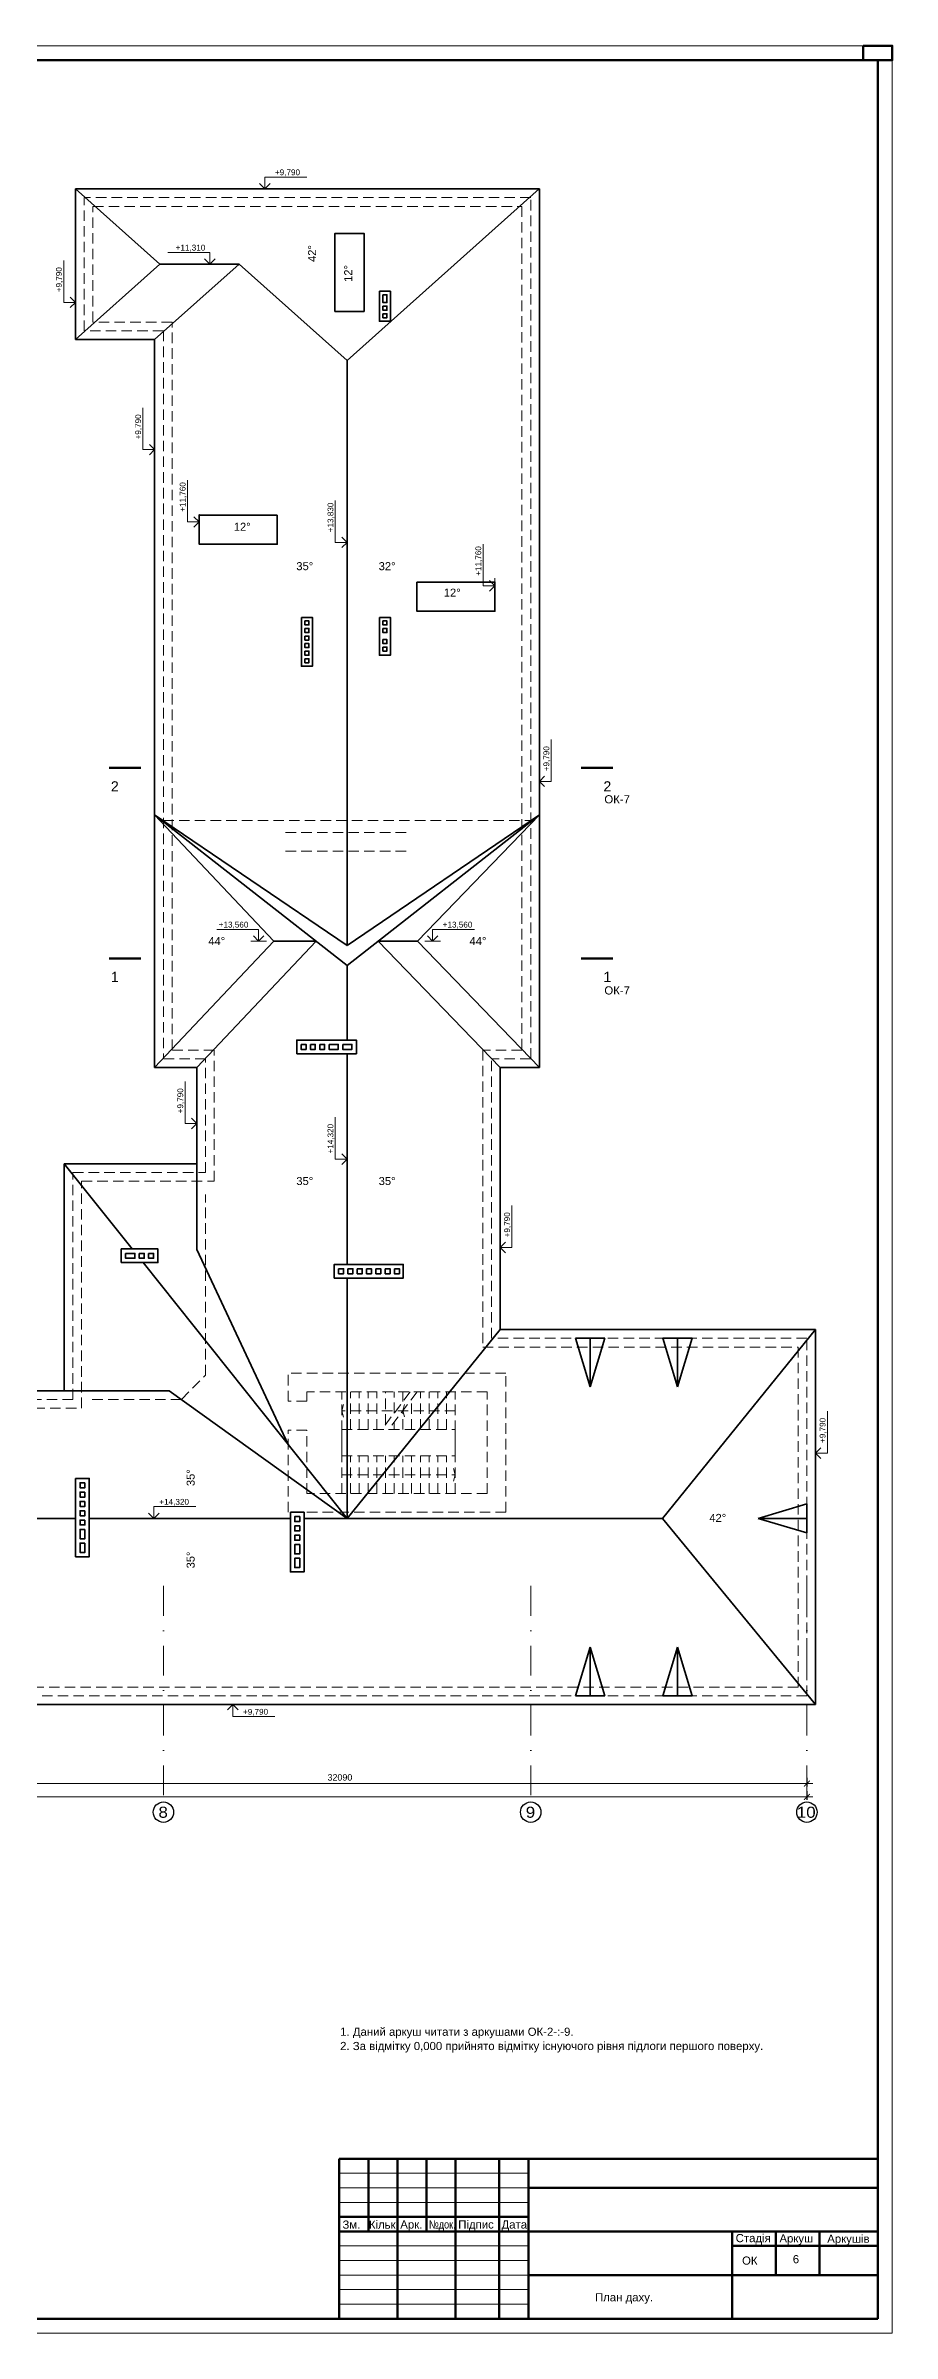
# Model space of a CAD drawing. Header units: millimetres. Extents: x 752233 to 2620908, y -654617 to -58944.
# Drawn here: x 1452254 to 1481337, y -270795 to -192165 of the extents above; entities that cross this region are included whole.
import ezdxf
from ezdxf.enums import TextEntityAlignment as Align

# ---------------------------------------------------------------- set-up
doc = ezdxf.new("R2010")
doc.units = ezdxf.units.MM
doc.header["$LTSCALE"] = 90
doc.linetypes.add('DASHDOT', pattern=[25.4, 12.7, -6.35, 0, -6.35])
doc.linetypes.add('K5LT_DASHED_REINFORCED', pattern=[6, 4, -2])
doc.layers.get('0').update_dxf_attribs({"lineweight": 15})
doc.layers.get('DefPoints').update_dxf_attribs({"color": 255, "lineweight": 9})
doc.styles.add('ar40', font='ar.shx', dxfattribs={"width": 0.8})
doc.styles.add('style2', font='ARIAL.TTF')
doc.dimstyles.new('ARKO_TICK_EXTLINES', dxfattribs={"dimscale": 100, "dimtxt": 2.2, "dimasz": 2, "dimexe": 1, "dimexo": 1, "dimgap": 1, "dimtad": 1, "dimdec": 0, "dimzin": 0, "dimtxsty": 'style2', "dimblk": 'ARCHTICK', "dimcen": 2, "dimdle": 2, "dimclrd": 5, "dimadec": 0, "dimazin": 0, "dimtfac": 1, "dimtdec": 0, "dimtix": 1, "dimtmove": 0, "dimatfit": 0, "dimfxl": 0, "dimtolj": 1, "dimtzin": 0, "dimlwd": 20, "dimarcsym": 0})

# ---------------------------------------------------------------- blocks, each defined once
blk = doc.blocks.new('_ArchTick')
at = {"color": 0, "linetype": 'ByBlock', "const_width": 0.15}
blk.add_lwpolyline([(-0.5, -0.5), (0.5, 0.5)], dxfattribs=at)
blk = doc.blocks.new('*D69')
at = {"color": 5, "lineweight": 20}
blk.add_line((1401045, -252361), (1478605, -252361), dxfattribs=at)
at = {"color": 0, "lineweight": -2}
for p, q in [((1401245, -252161), (1401245, -252461)), ((1478405, -252161), (1478405, -252461))]:
    blk.add_line(p, q, dxfattribs=at)
at = {"layer": 'DefPoints', "color": 0, "lineweight": 15}
for p in [(1401245, -249223), (1478405, -249223), (1478405, -252361)]:
    blk.add_point(p, dxfattribs=at)
at = {"color": 5, "lineweight": 20, "xscale": 200, "yscale": 200, "zscale": 200, "rotation": 180}
blk.add_blockref('_ArchTick', (1401245, -252361), dxfattribs=at)
at = {"color": 5, "lineweight": 20, "xscale": 200, "yscale": 200, "zscale": 200}
blk.add_blockref('_ArchTick', (1478405, -252361), dxfattribs=at)
at = {"color": 0, "lineweight": 15, "insert": (1439825, -252149), "char_height": 220, "attachment_point": 5, "style": 'style2'}
blk.add_mtext('\\A1;77160', dxfattribs=at)
blk = doc.blocks.new('*D70')
at = {"color": 5, "lineweight": 20}
blk.add_line((1478605, -251901), (1446115, -251901), dxfattribs=at)
at = {"color": 0, "lineweight": -2}
for p, q in [((1446315, -251701), (1446315, -252001)), ((1478405, -251701), (1478405, -252001))]:
    blk.add_line(p, q, dxfattribs=at)
at = {"layer": 'DefPoints', "color": 0, "lineweight": 15}
for p in [(1446315, -251578), (1478405, -251578), (1446315, -251901)]:
    blk.add_point(p, dxfattribs=at)
at = {"color": 5, "lineweight": 20, "xscale": 200, "yscale": 200, "zscale": 200, "rotation": 180}
blk.add_blockref('_ArchTick', (1446315, -251901), dxfattribs=at)
at = {"color": 5, "lineweight": 20, "xscale": 200, "yscale": 200, "zscale": 200}
blk.add_blockref('_ArchTick', (1478405, -251901), dxfattribs=at)
at = {"color": 0, "lineweight": 15, "insert": (1462360, -251689), "char_height": 220, "attachment_point": 5, "style": 'style2'}
blk.add_mtext('\\A1;32090', dxfattribs=at)
blk = doc.blocks.new('otmet_tl')
at = {"color": 0, "linetype": 'ByBlock'}
for p, q in [((-16, 4.5), (0, 4.5)), ((-3, 0), (3, 0)), ((0, 0), (-2, 2)), ((0, 0), (0, 4.5)), ((2, 2), (0, 0))]:
    blk.add_line(p, q, dxfattribs=at)
at = {"color": 0, "linetype": 'ByBlock', "style": 'ar40', "width": 0.9}
blk.add_attdef('OTM', (-12.9, 5.7), '', height=2, dxfattribs=at)

msp = doc.modelspace()

# ---------------------------------------------------------------- linework, layer by layer
at = {"color": 250, "linetype": 'ByBlock', "ltscale": 4}
for p, q in [((1481337.4, -192165.3), (1394982, -192165.3)), ((1481337.4, -270794.7), (1481337.4, -192165.3)), ((1394982, -270794.7), (1481337.4, -270794.7))]:
    msp.add_line(p, q, dxfattribs=at)
at = {"color": 7, "lineweight": 50}
for p, q in [((1396982, -192665.3), (1480837.4, -192665.3)), ((1480837.4, -270294.7), (1480837.4, -192665.3)), ((1480837.4, -264794.7), (1462337.4, -264794.7)), ((1462337.4, -264794.7), (1480837.4, -264794.7)), ((1462337.4, -264794.7), (1462337.4, -270294.7)), ((1480837.4, -264794.7), (1462337.4, -264794.7)), ((1462337.4, -264794.7), (1462337.4, -270294.7)), ((1463337.4, -264794.7), (1463337.4, -267294.7)), ((1464337.4, -264794.7), (1464337.4, -270294.7)), ((1465337.4, -264794.7), (1465337.4, -267294.7)), ((1466337.4, -264794.7), (1466337.4, -270294.7)), ((1467837.4, -264794.7), (1467837.4, -270294.7)), ((1468837.4, -264794.7), (1468837.4, -270294.7)), ((1468837.4, -265794.7), (1480837.4, -265794.7)), ((1462337.4, -266794.7), (1468837.4, -266794.7)), ((1462337.4, -267294.7), (1480837.4, -267294.7)), ((1475837.4, -267294.7), (1475837.4, -270294.7)), ((1477337.4, -267294.7), (1477337.4, -268794.7)), ((1478837.4, -267294.7), (1478837.4, -268794.7)), ((1475837.4, -267794.7), (1480837.4, -267794.7)), ((1468837.4, -268794.7), (1480837.4, -268794.7)), ((1395782, -270294.7), (1480837.4, -270294.7))]:
    msp.add_line(p, q, dxfattribs=at)
at = {"color": 250, "lineweight": 35}
for p, q in [((1469215.4, -197085.1), (1453275.4, -197085.1)), ((1453275.4, -202265.1), (1453275.4, -197085.1)), ((1453275.4, -197085.1), (1456175.6, -199675.1)), ((1469212, -197085.1), (1462605.4, -202985.1)), ((1469215.4, -227285.1), (1469215.4, -197085.1)), ((1453275.4, -202265.1), (1456175.6, -199675.1)), ((1455995.4, -202265.1), (1458895.6, -199675.1)), ((1456175.6, -199675.1), (1458899, -199675.1)), ((1458899, -199675.1), (1462605.4, -202985.1)), ((1455995.4, -202265.1), (1453275.4, -202265.1)), ((1455995.4, -202265.1), (1455995.4, -227285.1)), ((1462605.4, -202985.1), (1462605.4, -223091.9)), ((1462605.4, -223778.9), (1455995.4, -218605.1)), ((1455995.4, -218605.1), (1462605.4, -223091.9)), ((1460090.2, -222945.1), (1455995.4, -218605.1)), ((1462605.4, -223778.9), (1469215.4, -218605.1)), ((1469215.4, -218605.1), (1462605.4, -223091.9)), ((1465020.6, -222945.1), (1469215.4, -218605.1)), ((1460090.2, -222945.1), (1455995.4, -227285.1)), ((1461540.2, -222945.1), (1457445.4, -227285.1)), ((1461540.2, -222945.1), (1460090.2, -222945.1)), ((1465020.6, -222945.1), (1463670.6, -222945.1)), ((1463670.6, -222945.1), (1467865.4, -227285.1)), ((1465020.6, -222945.1), (1469215.4, -227285.1)), ((1462605.4, -223778.9), (1462605.4, -226345.1)), ((1462605.4, -226815.1), (1462605.4, -234055.1)), ((1457445.4, -227285.1), (1455995.4, -227285.1)), ((1457445.4, -230595.1), (1457445.4, -227285.1)), ((1467865.4, -236295.1), (1467865.4, -227285.1)), ((1469215.4, -227285.1), (1467865.4, -227285.1)), ((1452885.4, -238395.1), (1452885.4, -230595.1)), ((1452885.4, -230595.1), (1457445.4, -230595.1)), ((1452885.4, -230595.1), (1455221.3, -233524.7)), ((1457445.4, -230595.1), (1457445.4, -233538.2)), ((1455596.1, -233994.7), (1462605.4, -242785.1)), ((1457445.4, -233538.2), (1460580.5, -240245.7)), ((1462605.4, -234525.1), (1462605.4, -242785.1)), ((1462605.4, -242785.1), (1467865.4, -236295.1)), ((1478705.4, -236295.1), (1467865.4, -236295.1)), ((1471459.5, -236595.1), (1470459.5, -236595.1)), ((1470959.5, -238266.9), (1470459.5, -236595.1)), ((1470959.5, -238266.9), (1470959.5, -236595.1)), ((1470959.5, -238266.9), (1471459.5, -236595.1)), ((1473445.4, -242785.1), (1478705.4, -236295.1)), ((1474459.5, -236595.1), (1473459.5, -236595.1)), ((1473959.5, -238266.9), (1473459.5, -236595.1)), ((1473959.5, -238266.9), (1473959.5, -236595.1)), ((1473959.5, -238266.9), (1474459.5, -236595.1)), ((1478705.4, -249185.1), (1478705.4, -236295.1)), ((1452885.4, -238395.1), (1447605.4, -238395.1)), ((1452885.4, -238395.1), (1456495, -238395.1)), ((1462605.4, -242785.1), (1456495, -238395.1)), ((1453280.2, -242785.1), (1451275.4, -242785.1)), ((1460659.9, -242785.1), (1453750.2, -242785.1)), ((1473445.4, -242785.1), (1461129.9, -242785.1)), ((1473445.4, -242785.1), (1478705.4, -249185.1)), ((1476733.6, -242785.1), (1478405.4, -242285.1)), ((1476733.6, -242785.1), (1478405.4, -242785.1)), ((1476733.6, -242785.1), (1478405.4, -243285.1)), ((1478405.4, -242285.1), (1478405.4, -243285.1)), ((1470959.5, -247213.4), (1470459.5, -248885.1)), ((1470959.5, -247213.4), (1470959.5, -248885.1)), ((1470959.5, -247213.4), (1471459.5, -248885.1)), ((1473959.5, -247213.4), (1473459.5, -248885.1)), ((1473959.5, -247213.4), (1473959.5, -248885.1)), ((1473959.5, -247213.4), (1474459.5, -248885.1)), ((1478705.4, -249185.1), (1446015.4, -249185.1)), ((1471459.5, -248885.1), (1470459.5, -248885.1)), ((1474459.5, -248885.1), (1473459.5, -248885.1))]:
    msp.add_line(p, q, dxfattribs=at)
at = {"color": 250, "linetype": 'K5LT_DASHED_REINFORCED', "lineweight": 15}
for p, q in [((1468915.4, -197385.1), (1453575.4, -197385.1)), ((1453575.4, -201965.1), (1453575.4, -197385.1)), ((1468915.4, -226985.1), (1468915.4, -197385.1)), ((1456295.4, -201965.1), (1453575.4, -201965.1)), ((1456295.4, -201965.1), (1456295.4, -226985.1)), ((1456295.4, -218790.8), (1468915.4, -218790.8)), ((1464634.1, -219205.1), (1460494.1, -219205.1)), ((1464634.1, -219845.1), (1460494.1, -219845.1)), ((1457745.4, -226985.1), (1456295.4, -226985.1)), ((1457745.4, -230895.1), (1457745.4, -226985.1)), ((1467565.4, -236595.1), (1467565.4, -226985.1)), ((1468915.4, -226985.1), (1467565.4, -226985.1)), ((1453185.4, -238695.1), (1453185.4, -230895.1)), ((1453185.4, -230895.1), (1457745.4, -230895.1)), ((1457745.4, -237862.3), (1457745.4, -231656.6)), ((1478405.4, -236595.1), (1467565.4, -236595.1)), ((1478405.4, -248885.1), (1478405.4, -236595.1)), ((1456912.6, -238695.1), (1457745.4, -237862.3)), ((1460585.4, -238755.1), (1460585.4, -237795.1)), ((1468065.4, -237795.1), (1460585.4, -237795.1)), ((1468065.4, -242575.1), (1468065.4, -237795.1)), ((1453185.4, -238695.1), (1447305.4, -238695.1)), ((1456912.6, -238695.1), (1453825.4, -238695.1)), ((1461225.4, -238755.1), (1460585.4, -238755.1)), ((1461225.4, -238755.1), (1461225.4, -238435.1)), ((1467425.4, -238435.1), (1461225.4, -238435.1)), ((1462425.4, -241935.1), (1462425.4, -238435.1)), ((1462425.4, -239085.1), (1462483.2, -238869.4)), ((1462725.4, -239735.1), (1462725.4, -238435.1)), ((1463025.4, -239735.1), (1463025.4, -238435.1)), ((1463325.4, -239735.1), (1463325.4, -238435.1)), ((1463625.4, -239735.1), (1463625.4, -238435.1)), ((1464775.6, -238435.1), (1463797.6, -239735.1)), ((1463925.4, -239565.3), (1463925.4, -238435.1)), ((1465011.6, -238435.1), (1464033.6, -239735.1)), ((1464225.4, -239166.5), (1464225.4, -238435.1)), ((1464525.4, -238767.7), (1464525.4, -238435.1)), ((1464525.4, -239081.4), (1464583.2, -238865.7)), ((1464825.4, -239735.1), (1464825.4, -238682.6)), ((1465125.4, -239735.1), (1465125.4, -238435.1)), ((1465425.4, -239735.1), (1465425.4, -238435.1)), ((1465725.4, -239735.1), (1465725.4, -238435.1)), ((1466025.4, -239735.1), (1466025.4, -238435.1)), ((1466325.4, -241935.1), (1466325.4, -238435.1)), ((1467425.4, -241935.1), (1467425.4, -238435.1)), ((1461225.4, -239755.1), (1460585.4, -239755.1)), ((1460585.4, -242575.1), (1460585.4, -239755.1)), ((1461225.4, -239755.1), (1460585.4, -239755.1)), ((1461225.4, -241935.1), (1461225.4, -239755.1)), ((1466325.4, -239085.1), (1462425.4, -239085.1)), ((1462425.4, -239085.1), (1462483.2, -239300.8)), ((1462425.4, -239735.1), (1466325.4, -239735.1)), ((1462425.4, -239735.1), (1462425.4, -240635.1)), ((1464225.4, -239735.1), (1464225.4, -239480.2)), ((1464525.4, -239735.1), (1464525.4, -239081.4)), ((1464525.4, -239081.4), (1464583.2, -239297.1)), ((1466325.4, -239735.1), (1466325.4, -240635.1)), ((1462425.4, -240635.1), (1466325.4, -240635.1)), ((1462425.4, -241285.1), (1466325.4, -241285.1)), ((1462725.4, -241935.1), (1462725.4, -240635.1)), ((1463025.4, -241935.1), (1463025.4, -240635.1)), ((1463325.4, -241935.1), (1463325.4, -240635.1)), ((1463625.4, -241935.1), (1463625.4, -240635.1)), ((1463925.4, -241935.1), (1463925.4, -240635.1)), ((1464225.4, -241935.1), (1464225.4, -240635.1)), ((1464525.4, -241935.1), (1464525.4, -240635.1)), ((1464825.4, -241935.1), (1464825.4, -240635.1)), ((1465125.4, -241935.1), (1465125.4, -240635.1)), ((1465425.4, -241935.1), (1465425.4, -240635.1)), ((1465725.4, -241935.1), (1465725.4, -240635.1)), ((1466025.4, -241935.1), (1466025.4, -240635.1)), ((1466325.4, -241285.1), (1466267.6, -241069.4)), ((1466325.4, -241285.1), (1466267.6, -241500.8)), ((1467425.4, -241935.1), (1461225.4, -241935.1)), ((1468065.4, -242575.1), (1460585.4, -242575.1)), ((1478405.4, -248885.1), (1446315.4, -248885.1))]:
    msp.add_line(p, q, dxfattribs=at)
at = {"color": 1, "linetype": 'DASHDOT', "ltscale": 0.9}
for p, q in [((1456295.4, -245103.3), (1456295.4, -252533.6)), ((1468915.4, -245103.3), (1468915.4, -252533.6)), ((1478405.4, -245103.3), (1478405.4, -252533.6))]:
    msp.add_line(p, q, dxfattribs=at)
at = {"color": 0}
for p, q in [((1462337.4, -265294.7), (1468837.4, -265294.7)), ((1462337.4, -265794.7), (1468837.4, -265794.7)), ((1462337.4, -266294.7), (1468837.4, -266294.7)), ((1462337.4, -267794.7), (1468837.4, -267794.7)), ((1462337.4, -268294.7), (1468837.4, -268294.7)), ((1462337.4, -268794.7), (1468837.4, -268794.7)), ((1462337.4, -269294.7), (1468837.4, -269294.7))]:
    msp.add_line(p, q, dxfattribs=at)
at = {"color": 7, "linetype": 'Continuous'}
msp.add_line((1462337.4, -269794.7), (1468837.4, -269794.7), dxfattribs=at)
at = {"color": 7, "lineweight": 50}
msp.add_lwpolyline([(1480337.4, -192165.3), (1481337.4, -192165.3), (1481337.4, -192665.3), (1480337.4, -192665.3), (1480337.4, -192165.3)], dxfattribs=at)
at = {"color": 250, "linetype": 'K5LT_DASHED_REINFORCED', "lineweight": 15}
msp.add_lwpolyline([(1447005.4, -238995.1), (1453485.4, -238995.1), (1453485.4, -231195.1), (1458045.4, -231195.1), (1458045.4, -226685.1), (1456595.4, -226685.1), (1456595.4, -201665.1), (1453875.4, -201665.1), (1453875.4, -197685.1), (1468615.4, -197685.1), (1468615.4, -226685.1), (1467265.4, -226685.1), (1467265.4, -236895.1), (1478105.4, -236895.1), (1478105.4, -248585.1), (1446615.4, -248585.1)], dxfattribs=at)
at = {"color": 7, "ltscale": 0.9}
for points in [[(1461606.4, -198726.7, 0, 100, 0), (1461606.4, -199126.7, 0, 0, 0), (1461606.4, -199726.7, 0, 0, 0)], [(1462847.2, -199410.9, 0, 100, 0), (1462847.2, -199810.9, 0, 0, 0), (1462847.2, -200410.9, 0, 0, 0)], [(1458438.6, -208903.1, 0, 100, 0), (1458838.6, -208903.1, 0, 0, 0), (1459438.6, -208903.1, 0, 0, 0)], [(1460562, -210257.3, 0, 100, 0), (1460962, -210257.3, 0, 0, 0), (1461562, -210257.3, 0, 0, 0)], [(1464563.8, -210257.3, 0, 100, 0), (1464163.8, -210257.3, 0, 0, 0), (1463563.8, -210257.3, 0, 0, 0)], [(1466801.2, -211166.9, 0, 100, 0), (1466401.2, -211166.9, 0, 0, 0), (1465801.2, -211166.9, 0, 0, 0)], [(1457537.8, -223144, 0, 100, 0), (1457937.8, -223144, 0, 0, 0), (1458537.8, -223144, 0, 0, 0)], [(1467673, -223144, 0, 100, 0), (1467273, -223144, 0, 0, 0), (1466673, -223144, 0, 0, 0)], [(1460562, -231391.9, 0, 100, 0), (1460962, -231391.9, 0, 0, 0), (1461562, -231391.9, 0, 0, 0)], [(1464563.8, -231391.9, 0, 100, 0), (1464163.8, -231391.9, 0, 0, 0), (1463563.8, -231391.9, 0, 0, 0)], [(1457433.8, -240803.6, 0, 100, 0), (1457433.8, -241203.6, 0, 0, 0), (1457433.8, -241803.6, 0, 0, 0)], [(1475913.3, -242971, 0, 100, 0), (1475513.3, -242971, 0, 0, 0), (1474913.3, -242971, 0, 0, 0)], [(1457433.8, -244805.3, 0, 100, 0), (1457433.8, -244405.3, 0, 0, 0), (1457433.8, -243805.3, 0, 0, 0)]]:
    msp.add_lwpolyline(points, format="xyseb", dxfattribs=at)
at = {"color": 250, "lineweight": 35}
for points in [[(1462189.9, -201296.9), (1463189.9, -201296.9), (1463189.9, -198616.1), (1462189.9, -198616.1)], [(1463715.4, -200605.1), (1464095.4, -200605.1), (1464095.4, -201635.1), (1463715.4, -201635.1)], [(1463835.4, -200725.1), (1463975.4, -200725.1), (1463975.4, -200995.1), (1463835.4, -200995.1)], [(1463835.4, -201115.1), (1463975.4, -201115.1), (1463975.4, -201255.1), (1463835.4, -201255.1)], [(1463835.4, -201375.1), (1463975.4, -201375.1), (1463975.4, -201515.1), (1463835.4, -201515.1)], [(1460207.2, -208302.6), (1460207.2, -209302.6), (1457526.3, -209302.6), (1457526.3, -208302.6)], [(1465003.6, -210600.9), (1465003.6, -211600.9), (1467684.5, -211600.9), (1467684.5, -210600.9)], [(1461035.4, -211815.1), (1461415.4, -211815.1), (1461415.4, -213495.1), (1461035.4, -213495.1)], [(1461155.4, -211935.1), (1461295.4, -211935.1), (1461295.4, -212075.1), (1461155.4, -212075.1)], [(1461155.4, -212195.1), (1461295.4, -212195.1), (1461295.4, -212335.1), (1461155.4, -212335.1)], [(1463715.4, -211815.1), (1464095.4, -211815.1), (1464095.4, -213115.1), (1463715.4, -213115.1)], [(1463835.4, -211935.1), (1463975.4, -211935.1), (1463975.4, -212075.1), (1463835.4, -212075.1)], [(1463835.4, -212195.1), (1463975.4, -212195.1), (1463975.4, -212335.1), (1463835.4, -212335.1)], [(1461155.4, -212455.1), (1461295.4, -212455.1), (1461295.4, -212595.1), (1461155.4, -212595.1)], [(1461155.4, -212715.1), (1461295.4, -212715.1), (1461295.4, -212855.1), (1461155.4, -212855.1)], [(1461155.4, -212975.1), (1461295.4, -212975.1), (1461295.4, -213115.1), (1461155.4, -213115.1)], [(1463835.4, -212575.1), (1463975.4, -212575.1), (1463975.4, -212715.1), (1463835.4, -212715.1)], [(1463835.4, -212835.1), (1463975.4, -212835.1), (1463975.4, -212975.1), (1463835.4, -212975.1)], [(1461155.4, -213235.1), (1461295.4, -213235.1), (1461295.4, -213375.1), (1461155.4, -213375.1)], [(1460875.4, -226815.1), (1462925.4, -226815.1), (1462925.4, -226345.1), (1460875.4, -226345.1)], [(1461025.4, -226495.1), (1461195.4, -226495.1), (1461195.4, -226665.1), (1461025.4, -226665.1)], [(1461345.4, -226495.1), (1461515.4, -226495.1), (1461515.4, -226665.1), (1461345.4, -226665.1)], [(1461665.4, -226495.1), (1461835.4, -226495.1), (1461835.4, -226665.1), (1461665.4, -226665.1)], [(1461985.4, -226495.1), (1462305.4, -226495.1), (1462305.4, -226665.1), (1461985.4, -226665.1)], [(1462455.4, -226495.1), (1462775.4, -226495.1), (1462775.4, -226665.1), (1462455.4, -226665.1)], [(1454847.3, -233994.7), (1456107.3, -233994.7), (1456107.3, -233524.7), (1454847.3, -233524.7)], [(1454997.3, -233674.7), (1455317.3, -233674.7), (1455317.3, -233844.7), (1454997.3, -233844.7)], [(1455467.3, -233674.7), (1455637.3, -233674.7), (1455637.3, -233844.7), (1455467.3, -233844.7)], [(1455787.3, -233674.7), (1455957.3, -233674.7), (1455957.3, -233844.7), (1455787.3, -233844.7)], [(1462165.4, -234525.1), (1464535.4, -234525.1), (1464535.4, -234055.1), (1462165.4, -234055.1)], [(1462315.4, -234205.1), (1462485.4, -234205.1), (1462485.4, -234375.1), (1462315.4, -234375.1)], [(1462635.4, -234205.1), (1462805.4, -234205.1), (1462805.4, -234375.1), (1462635.4, -234375.1)], [(1462955.4, -234205.1), (1463125.4, -234205.1), (1463125.4, -234375.1), (1462955.4, -234375.1)], [(1463275.4, -234205.1), (1463445.4, -234205.1), (1463445.4, -234375.1), (1463275.4, -234375.1)], [(1463595.4, -234205.1), (1463765.4, -234205.1), (1463765.4, -234375.1), (1463595.4, -234375.1)], [(1463915.4, -234205.1), (1464085.4, -234205.1), (1464085.4, -234375.1), (1463915.4, -234375.1)], [(1464235.4, -234205.1), (1464405.4, -234205.1), (1464405.4, -234375.1), (1464235.4, -234375.1)], [(1453280.2, -241412.3), (1453280.2, -244102.3), (1453750.2, -244102.3), (1453750.2, -241412.3)], [(1453600.2, -241562.3), (1453600.2, -241732.3), (1453430.2, -241732.3), (1453430.2, -241562.3)], [(1453600.2, -241882.3), (1453600.2, -242052.3), (1453430.2, -242052.3), (1453430.2, -241882.3)], [(1453600.2, -242202.3), (1453600.2, -242372.3), (1453430.2, -242372.3), (1453430.2, -242202.3)], [(1453600.2, -242522.3), (1453600.2, -242692.3), (1453430.2, -242692.3), (1453430.2, -242522.3)], [(1453600.2, -242842.3), (1453600.2, -243012.3), (1453430.2, -243012.3), (1453430.2, -242842.3)], [(1460659.9, -242575.1), (1460659.9, -244625.1), (1461129.9, -244625.1), (1461129.9, -242575.1)], [(1460979.9, -242725.1), (1460979.9, -242895.1), (1460809.9, -242895.1), (1460809.9, -242725.1)], [(1453600.2, -243162.3), (1453600.2, -243482.3), (1453430.2, -243482.3), (1453430.2, -243162.3)], [(1453600.2, -243632.3), (1453600.2, -243952.3), (1453430.2, -243952.3), (1453430.2, -243632.3)], [(1460979.9, -243045.1), (1460979.9, -243215.1), (1460809.9, -243215.1), (1460809.9, -243045.1)], [(1460979.9, -243365.1), (1460979.9, -243535.1), (1460809.9, -243535.1), (1460809.9, -243365.1)], [(1460979.9, -243685.1), (1460979.9, -244005.1), (1460809.9, -244005.1), (1460809.9, -243685.1)], [(1460979.9, -244155.1), (1460979.9, -244475.1), (1460809.9, -244475.1), (1460809.9, -244155.1)]]:
    msp.add_lwpolyline(points, close=True, dxfattribs=at)
at = {"color": 0, "ltscale": 0.9, "const_width": 80}
for points in [[(1454430.8, -216983.2), (1455530.8, -216983.2)], [(1471743.5, -216983.2), (1470643.5, -216983.2)], [(1454430.8, -223534.1), (1455530.8, -223534.1)], [(1471743.5, -223534.1), (1470643.5, -223534.1)]]:
    msp.add_lwpolyline(points, dxfattribs=at)
at = {"color": 0, "ltscale": 0.9}
for points in [[(1454839.7, -216983.2, 0, 100, 0), (1454839.7, -217383.2, 0, 0, 0), (1454839.7, -217983.2, 0, 0, 0)], [(1471334.5, -216983.2, 0, 100, 0), (1471334.5, -217383.2, 0, 0, 0), (1471334.5, -217983.2, 0, 0, 0)], [(1454839.7, -223534.1, 0, 100, 0), (1454839.7, -223934.1, 0, 0, 0), (1454839.7, -224534.1, 0, 0, 0)], [(1471334.5, -223534.1, 0, 100, 0), (1471334.5, -223934.1, 0, 0, 0), (1471334.5, -224534.1, 0, 0, 0)]]:
    msp.add_lwpolyline(points, format="xyseb", dxfattribs=at)
at = {"color": 7, "lineweight": 30, "ltscale": 2}
for centre in [(1456295.6, -252883.6), (1468915.6, -252883.6), (1478405.6, -252883.6)]:
    msp.add_circle(centre, 350, dxfattribs=at)

# ---------------------------------------------------------------- block references
at = {"color": 5, "lineweight": 20, "ltscale": 0.9}
ref = msp.add_blockref('otmet_tl', (1459779, -197085.1), dxfattribs=dict(at, xscale=-90, yscale=90, zscale=200))
ref.add_attrib('OTM', '+9,790', (1460127.9, -196615.6), dxfattribs={"color": 0, "linetype": 'ByBlock', "height": 200, "style": 'style2'})
ref = msp.add_blockref('otmet_tl', (1453275.4, -200986.1), dxfattribs=dict(at, xscale=-90, yscale=90, zscale=200, rotation=90))
ref.add_attrib('OTM', '+9,790', (1452805.9, -200637.2), dxfattribs={"color": 0, "linetype": 'ByBlock', "height": 200, "rotation": 90, "style": 'style2'})
ref = msp.add_blockref('otmet_tl', (1457893, -199675.1), dxfattribs=dict(at, xscale=90, yscale=90, zscale=200))
ref.add_attrib('OTM', '+11,310', (1456717.4, -199205.6), dxfattribs={"color": 0, "linetype": 'ByBlock', "height": 200, "style": 'style2'})
ref = msp.add_blockref('otmet_tl', (1455995.4, -206047.1), dxfattribs=dict(at, xscale=-90, yscale=90, zscale=200, rotation=90))
ref.add_attrib('OTM', '+9,790', (1455525.9, -205698.2), dxfattribs={"color": 0, "linetype": 'ByBlock', "height": 200, "rotation": 90, "style": 'style2'})
ref = msp.add_blockref('otmet_tl', (1457526.3, -208532.6), dxfattribs=dict(at, xscale=-90, yscale=90, zscale=200, rotation=90))
ref.add_attrib('OTM', '+11,760', (1457056.8, -208183.7), dxfattribs={"color": 0, "linetype": 'ByBlock', "height": 200, "rotation": 90, "style": 'style2'})
ref = msp.add_blockref('otmet_tl', (1462605.4, -209236.5), dxfattribs=dict(at, xscale=-90, yscale=90, zscale=200, rotation=90))
ref.add_attrib('OTM', '+13,830', (1462135.9, -208887.6), dxfattribs={"color": 0, "linetype": 'ByBlock', "height": 200, "rotation": 90, "style": 'style2'})
ref = msp.add_blockref('otmet_tl', (1467684.5, -210732.2), dxfattribs=dict(at, xscale=-90, yscale=90, zscale=200, rotation=90))
ref.add_attrib('OTM', '+11,760', (1467215, -210383.3), dxfattribs={"color": 0, "linetype": 'ByBlock', "height": 200, "rotation": 90, "style": 'style2'})
ref = msp.add_blockref('otmet_tl', (1469215.4, -217451.4), dxfattribs=dict(at, xscale=90, yscale=90, zscale=200, rotation=270))
ref.add_attrib('OTM', '+9,790', (1469553.6, -217102.5), dxfattribs={"color": 0, "linetype": 'ByBlock', "height": 200, "rotation": 90, "style": 'style2'})
ref = msp.add_blockref('otmet_tl', (1459566.3, -222945.1), dxfattribs=dict(at, xscale=90, yscale=90, zscale=200))
ref.add_attrib('OTM', '+13,560', (1458197.5, -222475.6), dxfattribs={"color": 0, "linetype": 'ByBlock', "height": 200, "style": 'style2'})
ref = msp.add_blockref('otmet_tl', (1465544.4, -222945.1), dxfattribs=dict(at, xscale=-90, yscale=90, zscale=200))
ref.add_attrib('OTM', '+13,560', (1465893.3, -222475.6), dxfattribs={"color": 0, "linetype": 'ByBlock', "height": 200, "style": 'style2'})
ref = msp.add_blockref('otmet_tl', (1457445.4, -229210.1), dxfattribs=dict(at, xscale=-90, yscale=90, zscale=200, rotation=90))
ref.add_attrib('OTM', '+9,790', (1456975.9, -228861.2), dxfattribs={"color": 0, "linetype": 'ByBlock', "height": 200, "rotation": 90, "style": 'style2'})
ref = msp.add_blockref('otmet_tl', (1462605.4, -230435.1), dxfattribs=dict(at, xscale=-90, yscale=90, zscale=200, rotation=90))
ref.add_attrib('OTM', '+14,320', (1462135.9, -230243), dxfattribs={"color": 0, "linetype": 'ByBlock', "height": 200, "rotation": 90, "style": 'style2'})
ref = msp.add_blockref('otmet_tl', (1467865.4, -233473.1), dxfattribs=dict(at, xscale=90, yscale=90, zscale=200, rotation=270))
ref.add_attrib('OTM', '+9,790', (1468203.6, -233124.2), dxfattribs={"color": 0, "linetype": 'ByBlock', "height": 200, "rotation": 90, "style": 'style2'})
ref = msp.add_blockref('otmet_tl', (1478705.4, -240540.9), dxfattribs=dict(at, xscale=90, yscale=90, zscale=200, rotation=270))
ref.add_attrib('OTM', '+9,790', (1479043.6, -240192), dxfattribs={"color": 0, "linetype": 'ByBlock', "height": 200, "rotation": 90, "style": 'style2'})
ref = msp.add_blockref('otmet_tl', (1455964.4, -242785.1), dxfattribs=dict(at, xscale=-90, yscale=90, zscale=200))
ref.add_attrib('OTM', '+14,320', (1456156.6, -242315.6), dxfattribs={"color": 0, "linetype": 'ByBlock', "height": 200, "style": 'style2'})
ref = msp.add_blockref('otmet_tl', (1458682, -249185.1), dxfattribs=dict(at, xscale=90, yscale=90, zscale=200, rotation=180))
ref.add_attrib('OTM', '+9,790', (1459030.9, -249533.4), dxfattribs={"color": 0, "linetype": 'ByBlock', "height": 200, "style": 'style2'})

# ---------------------------------------------------------------- texts
at = {"color": 7, "linetype": 'Continuous', "style": 'style2'}
for s, p in [('42%%D ', (1461540.9, -199598.9)), ('12%%D', (1462781.6, -200283.2)), ('35%%D ', (1457368.3, -241675.8)), ('35%%D ', (1457368.3, -244504.6))]:
    msp.add_text(s, height=275, rotation=90, dxfattribs=at).set_placement(p)
for s, height, p in [('12%%D', 275, (1458713.6, -208837.5)), ('35%%D', 275, (1460862.7, -210191.7)), ('32%%D', 275, (1463691.5, -210191.7)), ('12%%D', 275, (1465929, -211101.3)), ('ОК-7', 280, (1471446.1, -218207)), ('44%%D', 275, (1457838.5, -223078.4)), ('44%%D', 275, (1466812, -223078.4)), ('ОК-7', 280, (1471446.1, -224776.5)), ('35%%D ', 275, (1460862.7, -231326.3)), ('35%%D ', 275, (1463691.5, -231326.3)), ('42%%D', 275, (1475052.3, -242905.4)), ('2. За відмітку 0,000 прийнято відмітку існуючого рівня підлоги першого поверху.', 280, (1462367.7, -261060.8)), ('1. Даний аркуш читати з аркушами ОК-2-:-9.', 280, (1462367.7, -260570.4)), ('Зм.', 280, (1462448.1, -267200.5)), ('Кільк.', 280, (1463354.4, -267201.7)), ('Арк.', 280, (1464434.5, -267195.7)), ('Підпис', 280, (1466425.9, -267195.7)), ('Дата', 280, (1467912.2, -267195.7)), ('Стадія', 280, (1475957.3, -267663.9)), ('Аркуш', 280, (1477462.5, -267674.2)), ('6', 280, (1477920.3, -268388.8)), ('Аркушів', 280, (1479104.1, -267684.9)), ('ОК', 280, (1476177.1, -268437.3)), ('План даху.', 280, (1471123.2, -269697.5))]:
    msp.add_text(s, height=height, dxfattribs=at).set_placement(p)
for s, p in [('2', (1454625.5, -217620.1)), ('2', (1471548.7, -217620.1)), ('1', (1454625.5, -224171.1)), ('1', (1471548.7, -224171.1))]:
    msp.add_text(s, height=350, dxfattribs=at).set_placement(p, align=Align.MIDDLE)
for s, height, width, p in [('8', 380, 1.1, (1456125, -253075.5)), ('9', 380, 1.1, (1468745, -253075.5)), ('10', 380, 1.1, (1478057.1, -253075.5)), ('№док.', 280, 0.8, (1465420, -267195.7))]:
    msp.add_text(s, height=height, dxfattribs=dict(at, width=width)).set_placement(p)

# ---------------------------------------------------------------- dimensions: what is measured, and where the dimension line sits
at = {"color": 250, "lineweight": 15}
for base, p1, p2, picture, middle in [((1478405.4, -252360.9), (1401245.4, -249222.9), (1478405.4, -249222.9), '*D69', (1439825.4, -252148.6)), ((1446315.4, -251901.3), (1478405.4, -251578.4), (1446315.4, -251578.4), '*D70', (1462360.4, -251688.9))]:
    dim = msp.add_linear_dim(base=base, p1=p1, p2=p2, dimstyle='ARKO_TICK_EXTLINES', override={"dimtfill": 1, "dimtfillclr": 7, "dimarcsym": 1}, dxfattribs=at)
    dim.commit()
    dim.dimension.update_dxf_attribs({"geometry": picture, "text_midpoint": middle})

doc.saveas('drawing.dxf')
